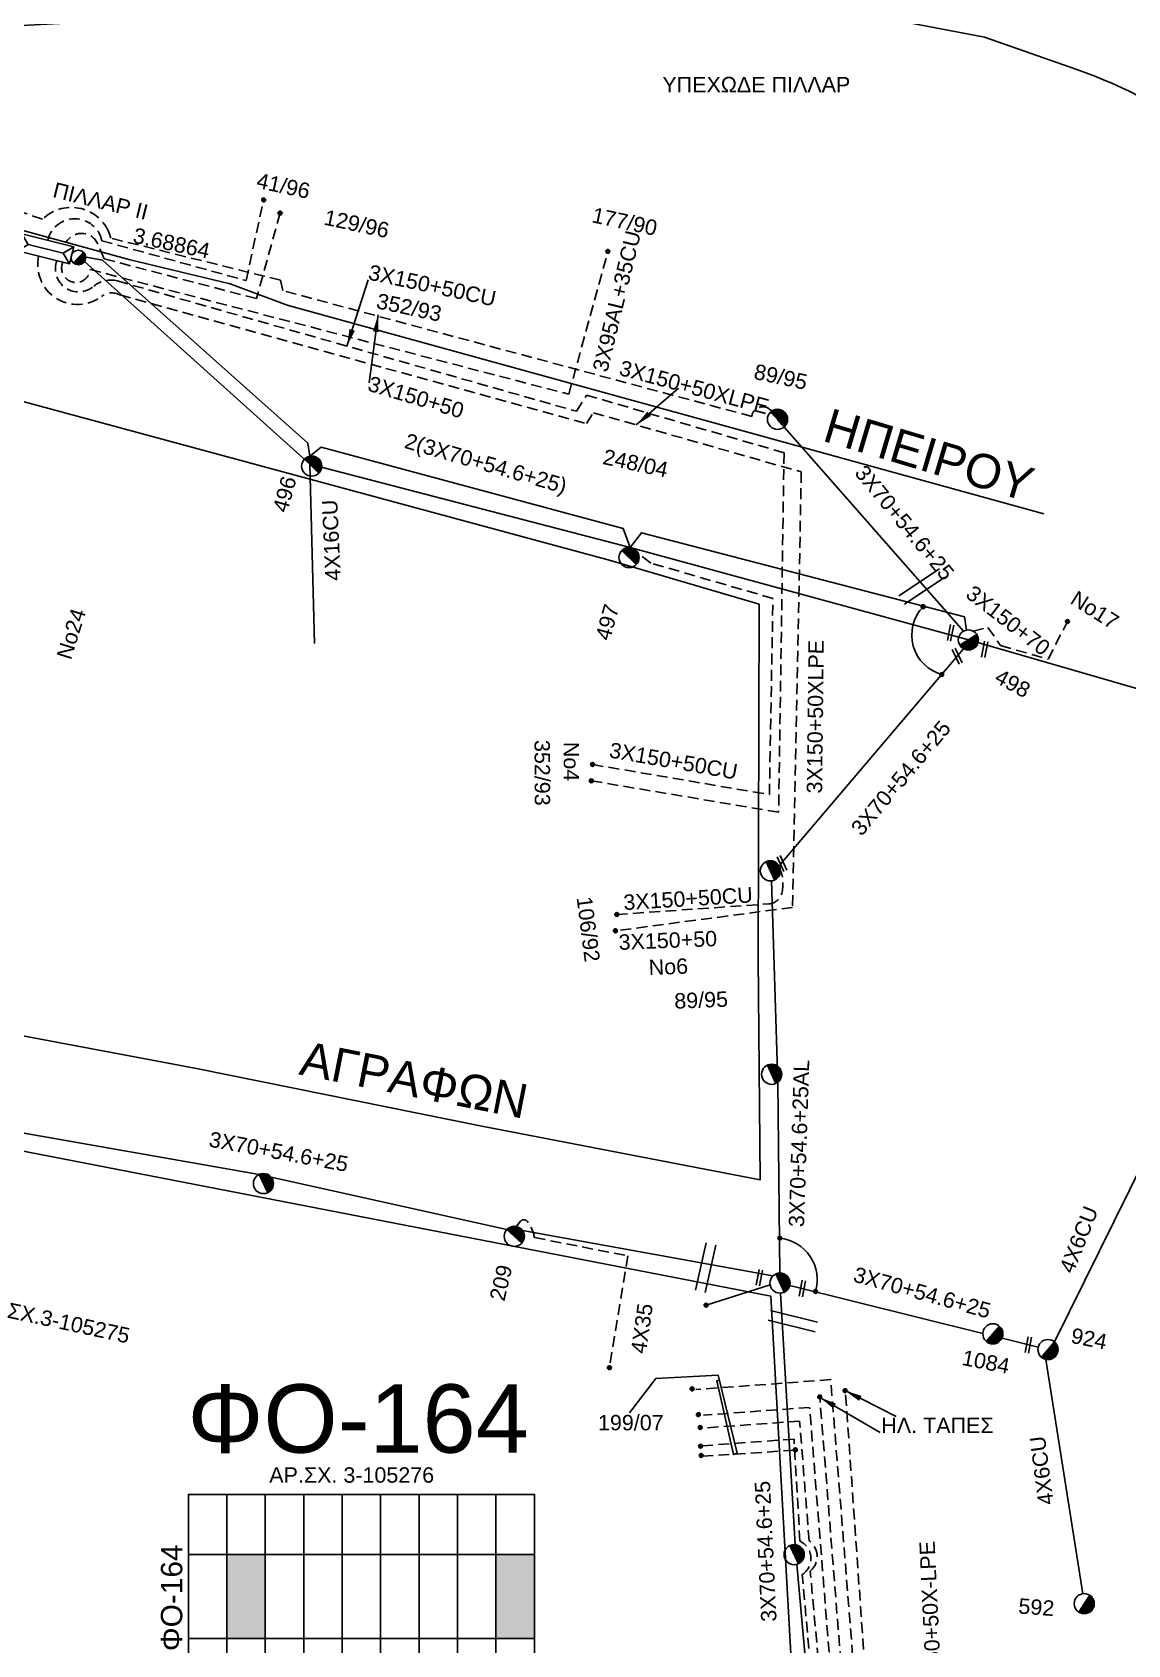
# Model space of a CAD drawing. Header units: millimetres. Extents: x 918 to 3138, y 719 to 1759.
# Drawn here: x 1838.7 to 1967, y 1277.4 to 1466.1 of the extents above; entities that cross this region are included whole.
import ezdxf
from ezdxf.enums import TextEntityAlignment as Align

# ---------------------------------------------------------------- set-up
doc = ezdxf.new("R2010")
doc.units = ezdxf.units.MM
doc.header["$LTSCALE"] = 0.5
doc.linetypes.add('DASHED', pattern=[19.05, 12.7, -6.35])
for name, color, linetype in [('Άγνωστα', 7, 'Continuous'), ('Ασφαλειοκιβώτια Χ.Τ 9 αναχωρήσεων', 7, 'Continuous'), ('Εναέρια παροχή ΧΤ 4x16', 7, 'SYN_LINE'), ('Επιγραφές - Σχήματα', 7, 'Continuous'), ('Καλώδια ΧΤ   3x150+50CU', 7, 'DASHED'), ('Καλώδια ΧΤ   3x150AL+50XLPE', 7, 'DASHED'), ('Καλώδια ΧΤ   4x6CU', 7, 'DASHED'), ('Μηχανική τομή', 7, 'Continuous'), ('Στύλος ΦΜ', 7, 'Continuous'), ('Στύλος ΦΜ @ 1', 7, 'Continuous'), ('Συνδέσεις', 7, 'Continuous'), ('Συνεστραμμένα ΧΤ   3x70+54.6+25 AL', 7, 'SYN_LINE'), ('Τομή', 7, 'Continuous'), ('Υποσταθμός εναέριος 2 στύλων', 7, 'Continuous'), ('Υποσταθμός πόλεως', 7, 'Continuous'), ('Υπόβαθρο ΔΕΗ', 7, 'Continuous')]:
    doc.layers.add(name, color=color, linetype=linetype)
doc.styles.add('arial', font='ARIAL.TTF')
doc.styles.get("Standard").update_dxf_attribs({"font": 'ARIAL.TTF'})
doc.linetypes.add('SYN_LINE', pattern='A,0.5,-0.0001,["/\\/\\/\\/",Standard,S=0.1,R=0,X=0,Y=-0.05],-0.25', length=0.7501)
doc.dimstyles.new('ISO-25', dxfattribs={"dimtxt": 2.5, "dimasz": 2.5, "dimexe": 1.25, "dimexo": 0.625, "dimtad": 1, "dimtxsty": 'Standard', "dimcen": 2.5, "dimadec": 0, "dimazin": 0, "dimtfac": 1, "dimtmove": 0, "dimatfit": 3, "dimfxl": 1, "dimarcsym": 0})

# ---------------------------------------------------------------- blocks, each defined once
blk = doc.blocks.new('ΜΗΧΑΝΙΚΗ ΤΟΜΗ')
at = {"layer": 'Μηχανική τομή', "ltscale": 40}
for p, q in [((-1.89, 0.78), (1.89, 0.78)), ((1.89, 0), (-1.89, 0))]:
    blk.add_line(p, q, dxfattribs=at)
blk = doc.blocks.new('ΤΟΜΗ')
at = {"layer": 'Τομή', "ltscale": 40}
for p, q in [((-5.68, 0), (5.68, 0)), ((5.68, -2.33), (-5.68, -2.33))]:
    blk.add_line(p, q, dxfattribs=at)
blk = doc.blocks.new('ΥΠΑΡΧΩΝ ΤΣΙΜΕΝΤΕΝΙΟΣ ΣΤΥΛΟΣ')
at = {"layer": 'Στύλος ΦΜ'}
blk.add_hatch(color=7, dxfattribs=at).paths.add_polyline_path([(-1.29, -2.28, 0.574793), (2.62, 0, 0.268822), (1.3, 2.27)])
at = {"layer": 'Στύλος ΦΜ', "color": 7}
blk.add_line((-1.29, -2.28), (1.3, 2.27), dxfattribs=at)
blk.add_circle((0, 0), 2.62, dxfattribs=at)
at = {"layer": 'Στύλος ΦΜ', "flags": 4}
for tag, p in [('ΑΡΙΘΜΟΣ', (-4.68, 8.05)), ('ΤΥΠΟΣ', (-4.91, 3.03))]:
    blk.add_attdef(tag, p, '', height=4, dxfattribs=at)
blk = doc.blocks.new('ΥΠΟΣΤΑΘΜΟΣ ΕΝΑΕΡΙΟΣ ΕΠΙ 2 ΣΤΥΛΩΝ')
at = {"layer": 'Υποσταθμός εναέριος 2 στύλων', "linetype": 'Continuous'}
for points in [[(-11.97, -2.11, 0.574793), (-8.45, -0.07, 0.268822), (-9.64, 1.98)], [(9.68, -2.15, 0.574793), (13.19, -0.1, 0.268822), (12.01, 1.95)]]:
    blk.add_hatch(color=256, dxfattribs=at).paths.add_polyline_path(points)
for p, q in [((-11.97, -2.11), (-9.64, 1.98)), ((9.68, -2.15), (12.01, 1.95))]:
    blk.add_line(p, q, dxfattribs=at)
for centre in [(-10.81, -0.07), (10.84, -0.1)]:
    blk.add_circle(centre, 2.36, dxfattribs=at)
at = {"layer": 'Υποσταθμός πόλεως', "linetype": 'Continuous', "ltscale": 40}
blk.add_lwpolyline([(-8.57, 2.82), (8.57, 2.82), (8.57, -2.82), (-8.57, -2.82)], close=True, dxfattribs=at)
for points in [[(-5.75, 0), (-8.57, 2.82)], [(-8.57, -2.82), (-5.75, 0)], [(-5.75, 0), (5.75, 0)], [(5.75, 0), (8.57, 2.82)], [(8.57, -2.82), (5.75, 0)]]:
    blk.add_lwpolyline(points, dxfattribs=at)
at = {"layer": 'Υποσταθμός εναέριος 2 στύλων', "ltscale": 40, "flags": 1}
for tag, p in [('ΜΕΤΑΣΧΗΜΑΤΙΣΜΟΣ', (14.09, 2.51)), ('ΙΣΧΥΣ', (14.07, -0.28)), ('ΑΡΙΘΜΟΣ', (14.19, -3))]:
    blk.add_attdef(tag, p, '', height=1.8, dxfattribs=at)
blk = doc.blocks.new('_ΣΥΝΔΕΣΗ')
at = {"layer": 'Συνδέσεις', "linetype": 'SYN_LINE', "ltscale": 40}
blk.add_hatch(color=256, dxfattribs=at).paths.add_polyline_path([(0.5, -0.01, 1), (-0.5, -0.01, 1)])
at = {"layer": 'Συνδέσεις'}
blk.add_circle((0, -0.01), 0.5, dxfattribs=at)
blk = doc.blocks.new('ΑΣΦΑΛΕΙΟΚΙΒΩΤΙΟ ΥΠΟΣΤΑΘΜΟΥ 9 ΑΝΑΧΩΡΗΣΕΩΝ')
at = {"layer": 'Ασφαλειοκιβώτια Χ.Τ 9 αναχωρήσεων', "ltscale": 40}
for p, q in [((-23.8, 40.36), (24.02, 40.36)), ((-9.72, 40.36), (-9.72, -40.64)), ((9.94, 40.36), (9.94, -40.64)), ((-23.8, 31.36), (24.02, 31.36)), ((-23.8, 22.36), (24.02, 22.36)), ((-23.8, 13.36), (24.02, 13.36)), ((-23.8, 4.36), (24.02, 4.36)), ((-23.8, -4.64), (24.02, -4.64)), ((-23.8, -13.64), (24.02, -13.64)), ((-23.8, -22.64), (24.02, -22.64)), ((-23.8, -31.64), (24.02, -31.64))]:
    blk.add_line(p, q, dxfattribs=at)
at = {"layer": 'Ασφαλειοκιβώτια Χ.Τ 9 αναχωρήσεων'}
blk.add_lwpolyline([(-23.8, -40.64), (24.02, -40.64), (24.02, 40.36), (-23.8, 40.36)], close=True, dxfattribs=at)
for s, p in [('1', (-18.54, 37.25)), ('2', (-18.39, 27.98)), ('3', (-18.45, 18.85)), ('4', (-17.96, 10.67)), ('5', (-19.3, 1.44)), ('6', (-18.25, -8.4)), ('7', (-19.23, -16.79)), ('8', (-18.84, -25.86)), ('9', (-19.09, -34.08))]:
    blk.add_text(s, height=3.6, rotation=270, dxfattribs=at).set_placement(p)
at = {"layer": 'Ασφαλειοκιβώτια Χ.Τ 9 αναχωρήσεων', "ltscale": 40}
for tag, height, p in [('ΟΝΟΜΑ', 5, (-0.16, 44.31)), ('ΚΕΙΜΕΝΟ 1', 2, (17.06, 35.59)), ('ΚΕΙΜΕΝΟ 2', 2, (17.06, 26.88)), ('ΚΕΙΜΕΝΟ 3', 2, (17.06, 17.69)), ('ΚΕΙΜΕΝΟ 4', 2, (17.06, 8.71)), ('ΚΕΙΜΕΝΟ 5', 2, (17.06, -0.13)), ('ΚΕΙΜΕΝΟ 6', 2, (17.06, -9.05)), ('ΚΕΙΜΕΝΟ 7', 2, (17.06, -18.13)), ('ΚΕΙΜΕΝΟ 8', 2, (17.06, -26.85)), ('ΚΕΙΜΕΝΟ 9', 2, (17.06, -35.99)), ('ΣΧ', 2, (-0.1, -42.64))]:
    blk.add_attdef(tag, text='', height=height, dxfattribs=at).set_placement(p, align=Align.MIDDLE_CENTER)

msp = doc.modelspace()

# ---------------------------------------------------------------- hatches: boundary and pattern name
at = {"layer": 'Επιγραφές - Σχήματα', "linetype": 'SYN_LINE', "ltscale": 0.2}
h = msp.add_hatch(color=151, dxfattribs=at)
h.dxf.hatch_style = 1
h.paths.add_polyline_path([(1866.04, 1287.92), (1861.54, 1287.92), (1861.54, 1278.09), (1866.04, 1278.09)])
h = msp.add_hatch(color=30, dxfattribs=at)
h.dxf.hatch_style = 1
h.paths.add_polyline_path([(1893.04, 1278.09), (1897.54, 1278.09), (1897.54, 1287.92), (1893.04, 1287.92)])

# ---------------------------------------------------------------- linework, layer by layer
at = {"layer": 'Άγνωστα', "color": 85, "linetype": 'DASHED', "ltscale": 0.2}
msp.add_lwpolyline([(1840.57, 1441.74, -0.803214), (1846.9, 1441.7), (1863.78, 1437.03), (1865.84, 1446.47)], format="xyb", dxfattribs=at)
at = {"layer": 'Άγνωστα', "color": 133, "linetype": 'DASHED', "ltscale": 0.2}
for points in [[(1839.96, 1444.22), (1837.12, 1445.17, 0.472826), (1834.81, 1443.72)], [(1925.43, 1421.81), (1925.36, 1421.77), (1925.05, 1422, 0.587405), (1923.01, 1421.13), (1868.1, 1435.85), (1867.82, 1437.07), (1847.95, 1442), (1847.67, 1442.81, 0.517031), (1839.96, 1444.22)]]:
    msp.add_lwpolyline(points, format="xyb", dxfattribs=at)
at = {"layer": 'Άγνωστα', "color": 173, "linetype": 'DASHED', "ltscale": 0.2}
msp.add_lwpolyline([(1867.77, 1444.94), (1864.99, 1434.92), (1847.16, 1439.58), (1846.42, 1441.3, 0.619335), (1842.73, 1441.52, 34.800576)], format="xyb", dxfattribs=at)
at = {"layer": 'Άγνωστα', "color": 2, "linetype": 'DASHED', "ltscale": 0.2}
msp.add_lwpolyline([(1845.54, 1438.32), (1901.57, 1423.73), (1906.15, 1440.44)], dxfattribs=at)
at = {"layer": 'Άγνωστα', "color": 6, "linetype": 'DASHED', "ltscale": 0.2}
msp.add_lwpolyline([(1948.92, 1396), (1950.65, 1396.44), (1950.65, 1396.44), (1952.12, 1394.31), (1957.71, 1392.73), (1959.99, 1397.19)], dxfattribs=at)
at = {"layer": 'Άγνωστα', "color": 5, "linetype": 'DASHED', "ltscale": 0.2}
msp.add_lwpolyline([(1927.77, 1363.67), (1907.03, 1360.93)], dxfattribs=at)
at = {"layer": 'Άγνωστα', "color": 2, "linetype": 'DASHED', "ltscale": 0.2}
msp.add_lwpolyline([(1895.46, 1326.32), (1895.88, 1326.9, -0.499087), (1896.72, 1326.91, -0.118538), (1897.55, 1325.03), (1908.49, 1322.89), (1906.33, 1309.8)], format="xyb", dxfattribs=at)
msp.add_arc((1843.87, 1438.49), 1.68, 156.1777, 354.0749, dxfattribs=at)
at = {"layer": 'Εναέρια παροχή ΧΤ 4x16', "color": 7, "linetype": 'SYN_LINE', "ltscale": 20}
msp.add_line((1871.25, 1415.54), (1871.8, 1394.54), dxfattribs=at)
at = {"layer": 'Επιγραφές - Σχήματα', "color": 1}
msp.add_line((1846.96, 1439.4), (1844.87, 1439.8), dxfattribs=at)
at = {"layer": 'Επιγραφές - Σχήματα', "ltscale": 0.2}
msp.add_lwpolyline([(1908.67, 1304.5), (1911.78, 1308.55), (1919.07, 1308.91), (1921.28, 1299.8), (1920.87, 1299.63), (1918.9, 1308.28), (1919.2, 1308.35)], dxfattribs=at)
for centre, radius, start, end in [((1946.53, 1395.55), 4.8, 136.3061, 255.3844), ((1925.8, 1320.1), 4.87, 343.4743, 84.4329)]:
    msp.add_arc(centre, radius, start, end, dxfattribs=at)
at = {"layer": 'Καλώδια ΧΤ   3x150+50CU', "color": 30, "linetype": 'DASHED', "ltscale": 0.2}
msp.add_lwpolyline([(1841.62, 1439.35, 0.776868), (1845.95, 1436.38, -0.240296), (1848.71, 1436.99), (1902.49, 1421.73), (1903.64, 1423.63), (1926.78, 1416.87), (1926.14, 1374.81), (1904.21, 1378.48)], format="xyb", dxfattribs=at)
at = {"layer": 'Καλώδια ΧΤ   3x150+50CU', "color": 6, "ltscale": 0.2}
for points in [[(1925.06, 1376.87), (1925.48, 1399.82), (1911.17, 1403.97), (1909.84, 1405.01)], [(1904.36, 1380.39), (1925.06, 1376.87)]]:
    msp.add_lwpolyline(points, dxfattribs=at)
at = {"layer": 'Καλώδια ΧΤ   3x150+50CU', "color": 1, "ltscale": 0.2}
msp.add_lwpolyline([(1907.19, 1362.84), (1925.01, 1364.08, 0.324958), (1926.52, 1365.33, 0.153091), (1926.36, 1368.02, 18.870687)], format="xyb", dxfattribs=at)
at = {"layer": 'Καλώδια ΧΤ   3x150AL+50XLPE', "color": 7, "linetype": 'DASHED', "ltscale": 0.2}
msp.add_line((1927.97, 1300.13), (1917.01, 1299.44), dxfattribs=at)
at = {"layer": 'Καλώδια ΧΤ   3x150AL+50XLPE', "color": 5, "linetype": 'DASHED', "ltscale": 0.2}
msp.add_lwpolyline([(1839.5, 1439.89, 0.695553), (1846.86, 1435.17, -0.302296), (1849.01, 1435.35), (1880.15, 1426.76), (1903.64, 1420.3), (1904.45, 1421.56), (1928.8, 1414.64), (1927.77, 1363.67)], format="xyb", dxfattribs=at)
at = {"layer": 'Καλώδια ΧΤ   3x150AL+50XLPE', "color": 7, "linetype": 'DASHED', "ltscale": 0.2}
for points in [[(1923.62, 1260.22), (1936.02, 1260.91), (1932.24, 1308.4), (1916.44, 1307.24)], [(1923.55, 1261.44), (1934.49, 1262.04), (1930.96, 1306.38)], [(1923.69, 1258.98), (1937.29, 1259.73), (1933.96, 1307)], [(1923.48, 1262.67), (1933.11, 1263.2), (1929.77, 1305.15), (1917.34, 1304.24)], [(1929.72, 1289.52), (1928.6, 1303.55), (1916.97, 1302.71)], [(1928.64, 1289.49), (1927.95, 1301.45), (1917, 1300.64)], [(1922.95, 1265.1), (1930.71, 1265.54), (1928.91, 1285.59)], [(1923.41, 1263.9), (1931.79, 1264.36), (1929.85, 1286)]]:
    msp.add_lwpolyline(points, dxfattribs=at)
for centre, radius, start, end in [((1927.68, 1287.47), 2.25, 303.308, 64.5481), ((1928.42, 1287.71), 2.23, 310.0069, 54.3209)]:
    msp.add_arc(centre, radius, start, end, dxfattribs=at)
at = {"layer": 'Καλώδια ΧΤ   4x6CU', "color": 1, "linetype": 'SYN_LINE', "ltscale": 20}
for points in [[(1958.45, 1312.81), (1968.97, 1334.11)], [(1957.45, 1310.76), (1961.75, 1283.34)]]:
    msp.add_lwpolyline(points, dxfattribs=at)
at = {"layer": 'Συνεστραμμένα ΧΤ   3x70+54.6+25 AL', "color": 6, "ltscale": 20}
msp.add_lwpolyline([(1844.88, 1439.27), (1871.25, 1415.54), (1908.76, 1405.79), (1948.36, 1394.97), (1988.3, 1383.44)], dxfattribs=at)
at = {"layer": 'Συνεστραμμένα ΧΤ   3x70+54.6+25 AL', "color": 1, "ltscale": 20}
for points in [[(1846.96, 1439.4), (1871, 1418), (1871.26, 1416.48), (1872.56, 1417.52), (1907.93, 1408), (1908.76, 1405.79), (1910.07, 1407.51), (1947.91, 1397.68), (1948.16, 1396.13)], [(1947.8, 1393.93), (1926.37, 1368.72)], [(1925.32, 1366.78), (1926.04, 1343.19), (1926.28, 1320.88)], [(1927.44, 1319.41), (1950.05, 1313.8)], [(1951.05, 1313.56), (1956.54, 1312.2)]]:
    msp.add_lwpolyline(points, dxfattribs=at)
at = {"layer": 'Συνεστραμμένα ΧΤ   3x70+54.6+25 AL', "color": 133, "ltscale": 20}
msp.add_lwpolyline([(1947.79, 1396), (1926.01, 1420.79)], dxfattribs=at)
at = {"layer": 'Συνεστραμμένα ΧΤ   3x70+54.6+25 AL', "color": 2, "ltscale": 20}
for points in [[(1834.63, 1337.8), (1865.33, 1332.42), (1894.33, 1325.97)], [(1925.48, 1320.55), (1896.14, 1325.87)]]:
    msp.add_lwpolyline(points, dxfattribs=at)
at = {"layer": 'Συνεστραμμένα ΧΤ   3x70+54.6+25 AL', "color": 2, "ltscale": 10}
msp.add_lwpolyline([(1925.14, 1319.49), (1917.65, 1317.11)], dxfattribs=at)
at = {"layer": 'Συνεστραμμένα ΧΤ   3x70+54.6+25 AL', "color": 151, "linetype": 'SYN_LINE', "ltscale": 20}
for points in [[(1928.07, 1289.1), (1926.36, 1318.53)], [(1928.27, 1286.79), (1931.5, 1250.74)]]:
    msp.add_lwpolyline(points, dxfattribs=at)
at = {"layer": 'Υπόβαθρο ΔΕΗ'}
for points in [[(1083.76, 1739.45), (1086.89, 1727.54, 0.063346), (1093.54, 1711.08, 0.000157), (1102.76, 1694.6, 0.111186), (1109.13, 1687.52), (1117.47, 1679.79, 0.107355), (1133.55, 1670.29), (1168.19, 1658.17), (1218.08, 1642.57), (1408.75, 1582.17), (1581.66, 1527.54), (1734.46, 1479.26), (1769.94, 1467.93, 0.106038), (1800.84, 1464.9), (1845.53, 1467.31), (1880.9, 1470.08), (1911.78, 1470.81), (1931.2, 1469.14), (1950.24, 1465.51), (1961.06, 1461.72, -0.07415), (1976.83, 1453.42, 0.043078)], [(1957.19, 1409.74), (1868.61, 1434.14), (1861.92, 1436.64), (1850.23, 1439.47), (1833.21, 1444.12), (1825.66, 1445.93), (1822.69, 1446.99), (1813.94, 1446.99), (1804.88, 1447.81), (1754.78, 1448.65, 0.149123), (1754.15, 1448.64, 0.185633), (1737.46, 1437.02), (1732.08, 1430.29), (1721.82, 1416.12), (1706.28, 1396.52), (1677.06, 1362.62)], [(1785.93, 1201.56), (1811.11, 1340.29), (1925.22, 1318.17), (1934.99, 1143.78), (1935.09, 1142.59, -0.616311), (1931.88, 1140.64), (1833.11, 1182.02), (1785.93, 1201.56)]]:
    msp.add_lwpolyline(points, format="xyb", dxfattribs=at)
msp.add_lwpolyline([(1923.88, 1399.17), (1923.76, 1357.71), (1923.97, 1331.78), (1891.39, 1338.07), (1858, 1344.81), (1825.6, 1350.91), (1813.68, 1352.64), (1822.48, 1401.17), (1827.4, 1425.63), (1906.44, 1404.27), (1923.88, 1399.17)], dxfattribs=at)

# ---------------------------------------------------------------- block references
at = {"layer": 'Ασφαλειοκιβώτια Χ.Τ 9 αναχωρήσεων', "xscale": 0.5, "yscale": 0.5, "zscale": 0.5, "rotation": 89.99999999999967}
msp.add_blockref('ΑΣΦΑΛΕΙΟΚΙΒΩΤΙΟ ΥΠΟΣΤΑΘΜΟΥ 9 ΑΝΑΧΩΡΗΣΕΩΝ', (1877.22, 1282.95), dxfattribs=at).add_auto_attribs({'ΟΝΟΜΑ': 'ΦΟ-164'})
at = {"layer": 'Μηχανική τομή'}
for p, xscale, yscale, zscale, rotation in [((1946.08, 1395.84), 0.4999999999999997, 0.4999999999999997, 0.4999999999999997, 259.0848520262939), ((1950.08, 1393.9), 0.4999999999999997, 0.4999999999999997, 0.4999999999999997, 259.0848520262939), ((1947.23, 1393.15), 0.4999999999999994, 0.4999999999999994, 0.4999999999999994, 115.1929656282743), ((1926.72, 1368.89), 0.4999999999999994, 0.4999999999999994, 0.4999999999999994, 115.1929656282743), ((1923.69, 1320.37), 0.4999999999999997, 0.4999999999999997, 0.4999999999999997, 259.0848520262939), ((1928.73, 1319.11), 0.4999999999999997, 0.4999999999999997, 0.4999999999999997, 259.0848520262939), ((1955.19, 1312.5), 0.4999999999999997, 0.4999999999999997, 0.4999999999999997, 259.0848520262939)]:
    msp.add_blockref('ΜΗΧΑΝΙΚΗ ΤΟΜΗ', p, dxfattribs=dict(at, xscale=xscale, yscale=yscale, zscale=zscale, rotation=rotation))
at = {"layer": 'Στύλος ΦΜ @ 1', "ltscale": 40, "xscale": 0.449999999999818, "yscale": 0.449999999999818, "zscale": 0.449999999999818}
for p, rotation in [((1926.01, 1420.79), 74.6176723815146), ((1925.18, 1367.95), 54.47013478148382), ((1925.33, 1344.14), 54.47013478148382), ((1865.82, 1331.35), 54.47013478148382), ((1926.3, 1319.7), 54.47013478148382), ((1927.96, 1287.92), 54.47013478148382)]:
    msp.add_blockref('ΥΠΑΡΧΩΝ ΤΣΙΜΕΝΤΕΝΙΟΣ ΣΤΥΛΟΣ', p, dxfattribs=dict(at, rotation=rotation))
at = {"layer": 'Στύλος ΦΜ @ 1', "ltscale": 40}
ref = msp.add_blockref('ΥΠΑΡΧΩΝ ΤΣΙΜΕΝΤΕΝΙΟΣ ΣΤΥΛΟΣ', (1871.47, 1415.32), dxfattribs=dict(at, xscale=0.449999999999818, yscale=0.449999999999818, zscale=0.449999999999818, rotation=74.6176723815146))
ref.add_attrib('ΤΥΠΟΣ', '496', (1868.6, 1409.77), dxfattribs={"layer": 'Στύλος ΦΜ', "height": 1.8, "rotation": 74.6177, "flags": 4})
ref = msp.add_blockref('ΥΠΑΡΧΩΝ ΤΣΙΜΕΝΤΕΝΙΟΣ ΣΤΥΛΟΣ', (1908.63, 1404.62), dxfattribs=dict(at, xscale=0.449999999999818, yscale=0.449999999999818, zscale=0.449999999999818, rotation=74.6176723815146))
ref.add_attrib('ΤΥΠΟΣ', '497', (1906.38, 1394.79), dxfattribs={"layer": 'Στύλος ΦΜ', "height": 1.8, "rotation": 74.6177, "flags": 4})
ref = msp.add_blockref('ΥΠΑΡΧΩΝ ΤΣΙΜΕΝΤΕΝΙΟΣ ΣΤΥΛΟΣ', (1948.36, 1394.97), dxfattribs=dict(at, xscale=0.449999999999818, yscale=0.449999999999818, zscale=0.449999999999818, rotation=331.698606797676))
ref.add_attrib('ΤΥΠΟΣ', '498', (1951.28, 1390.1), dxfattribs={"layer": 'Στύλος ΦΜ', "height": 1.8, "rotation": 331.6986, "flags": 4})
ref = msp.add_blockref('ΥΠΑΡΧΩΝ ΤΣΙΜΕΝΤΕΝΙΟΣ ΣΤΥΛΟΣ', (1895.19, 1325.17), dxfattribs=dict(at, xscale=0.449999999999818, yscale=0.449999999999818, zscale=0.449999999999818, rotation=76.84003593627382))
ref.add_attrib('ΤΥΠΟΣ', '209', (1894.02, 1317.49), dxfattribs={"layer": 'Στύλος ΦΜ', "height": 1.8, "rotation": 76.84, "flags": 4})
ref = msp.add_blockref('ΥΠΑΡΧΩΝ ΤΣΙΜΕΝΤΕΝΙΟΣ ΣΤΥΛΟΣ', (1951.23, 1313.76), dxfattribs=dict(at, xscale=0.4499999999998178, yscale=0.4499999999998178, zscale=0.4499999999998178, rotation=348.8830291652558))
ref.add_attrib('ΤΥΠΟΣ', '1084', (1947.5, 1310.14), dxfattribs={"layer": 'Στύλος ΦΜ', "height": 1.8, "rotation": 348.883, "flags": 4})
ref = msp.add_blockref('ΥΠΑΡΧΩΝ ΤΣΙΜΕΝΤΕΝΙΟΣ ΣΤΥΛΟΣ', (1957.68, 1311.92), dxfattribs=dict(at, xscale=0.4499999999998178, yscale=0.4499999999998178, zscale=0.4499999999998178, rotation=348.8830291652558))
ref.add_attrib('ΤΥΠΟΣ', '924', (1960.26, 1312.72), dxfattribs={"layer": 'Στύλος ΦΜ', "height": 1.8, "rotation": 348.883, "flags": 4})
ref = msp.add_blockref('ΥΠΑΡΧΩΝ ΤΣΙΜΕΝΤΕΝΙΟΣ ΣΤΥΛΟΣ', (1961.93, 1282.18), dxfattribs=dict(at, xscale=0.4499999999998179, yscale=0.4499999999998179, zscale=0.4499999999998179, rotation=355.8434587190666))
ref.add_attrib('ΤΥΠΟΣ', '592', (1954.17, 1281.03), dxfattribs={"layer": 'Στύλος ΦΜ', "height": 1.8, "rotation": 355.8435, "flags": 4})
at = {"layer": 'Συνδέσεις'}
for p, xscale, yscale, zscale in [((1865.84, 1446.47), 0.4500000000000455, 0.4500000000000455, 0.4500000000000455), ((1867.77, 1444.94), 0.4500000000000455, 0.4500000000000455, 0.4500000000000455), ((1906.15, 1440.45), 0.4500000000000455, 0.4500000000000455, 0.4500000000000455), ((1943.06, 1398.87), 0.4500000000002728, 0.4500000000002728, 0.4500000000002728), ((1959.96, 1397.13), 0.4500000000000455, 0.4500000000000455, 0.4500000000000455), ((1945.24, 1390.93), 0.4500000000002728, 0.4500000000002728, 0.4500000000002728), ((1904.36, 1380.4), 0.4500000000000455, 0.4500000000000455, 0.4500000000000455), ((1904.21, 1378.48), 0.4500000000000455, 0.4500000000000455, 0.4500000000000455), ((1907.19, 1362.84), 0.4500000000000455, 0.4500000000000455, 0.4500000000000455), ((1907.03, 1360.94), 0.4500000000000455, 0.4500000000000455, 0.4500000000000455), ((1926.28, 1324.96), 0.4500000000000455, 0.4500000000000455, 0.4500000000000455), ((1917.65, 1317.12), 0.4500000000000455, 0.4500000000000455, 0.4500000000000455), ((1930.47, 1318.72), 0.4500000000000455, 0.4500000000000455, 0.4500000000000455), ((1906.33, 1309.8), 0.4500000000000455, 0.4500000000000455, 0.4500000000000455), ((1916.01, 1307.32), 0.4500000000000455, 0.4500000000000455, 0.4500000000000455), ((1930.96, 1306.38), 0.4500000000000455, 0.4500000000000455, 0.4500000000000455), ((1933.92, 1307.12), 0.4500000000000455, 0.4500000000000455, 0.4500000000000455), ((1916.75, 1304.31), 0.4500000000000455, 0.4500000000000455, 0.4500000000000455), ((1916.97, 1302.81), 0.4500000000000455, 0.4500000000000455, 0.4500000000000455), ((1917, 1300.62), 0.4500000000000455, 0.4500000000000455, 0.4500000000000455), ((1928.1, 1300.19), 0.4500000000000455, 0.4500000000000455, 0.4500000000000455), ((1917.07, 1299.52), 0.4500000000000455, 0.4500000000000455, 0.4500000000000455)]:
    msp.add_blockref('_ΣΥΝΔΕΣΗ', p, dxfattribs=dict(at, xscale=xscale, yscale=yscale, zscale=zscale))
at = {"layer": 'Τομή'}
for p, xscale, yscale, zscale, rotation in [((1942.6, 1401.71), 0.4999999999999999, 0.4999999999999999, 0.4999999999999999, 33.5483608789946), ((1917.02, 1321.64), 0.4999999999999999, 0.4999999999999999, 0.4999999999999999, 77.30378890074378), ((1927.95, 1315.82), 0.4999999999999998, 0.4999999999999998, 0.4999999999999998, 346.229405732362)]:
    msp.add_blockref('ΤΟΜΗ', p, dxfattribs=dict(at, xscale=xscale, yscale=yscale, zscale=zscale, rotation=rotation))
at = {"layer": 'Υποσταθμός εναέριος 2 στύλων', "xscale": 0.3657859454958055, "yscale": 0.3657859454958055, "zscale": 0.3657859454958055, "rotation": 345.8051852779245}
msp.add_blockref('ΥΠΟΣΤΑΘΜΟΣ ΕΝΑΕΡΙΟΣ ΕΠΙ 2 ΣΤΥΛΩΝ', (1840.32, 1440.74), dxfattribs=at)

# ---------------------------------------------------------------- texts
at = {"layer": 'Άγνωστα', "ltscale": 40, "char_height": 1.8, "width": 17.1868, "attachment_point": 1, "style": 'arial'}
for s, insert, rotation in [('3X95AL+35CU', (1904.33, 1426.64), 76.4116), ('3X150+50', (1878.42, 1425.91), 343.312), ('3X150+70', (1949.01, 1401.5), 322.2456), ('3X150+50', (1907.37, 1360.49), 2.2487), ('4X35', (1908.81, 1311.62), 81.702)]:
    msp.add_mtext(s, dxfattribs=dict(at, insert=insert, rotation=rotation))
at = {"layer": 'Εναέρια παροχή ΧΤ 4x16', "color": 7, "linetype": 'Continuous', "ltscale": 0.2, "insert": (1873.08, 1401.85), "char_height": 1.8, "attachment_point": 1, "rotation": 92.5348}
msp.add_mtext_dynamic_manual_height_columns('4X16CU', width=14.135, gutter_width=12.5, heights=[0], dxfattribs=at)
at = {"layer": 'Επιγραφές - Σχήματα', "color": 1, "ltscale": 0.2, "insert": (1912.53, 1460.87), "char_height": 1.8, "width": 22.9027, "attachment_point": 1}
msp.add_mtext('ΥΠΕΧΩΔΕ ΠΙΛΛΑΡ', dxfattribs=at)
at = {"layer": 'Επιγραφές - Σχήματα', "ltscale": 40, "char_height": 1.8, "attachment_point": 1, "style": 'arial'}
for s, insert, width, rotation in [('41/96', (1865.27, 1449.67), 17.1868, 347.8948), ('129/96', (1873.17, 1445.36), 17.1868, 347.8948), ('177/90', (1904.55, 1445.63), 17.1868, 347.8948), ('3.68864', (1850.81, 1443.25), 17.1868, 347.8948), ('352/93', (1879.31, 1435.58), 17.1868, 347.8948), ('89/95', (1923.5, 1427.31), 17.1868, 347.8948), ('248/04', (1905.82, 1417.34), 17.1868, 347.8948), ('Νο17', (1961.11, 1400.84), 17.1868, 327.6366), ('Νο24', (1841.55, 1393.09), 17.1868, 72.5795), ('352/93', (1899.36, 1383.27), 17.1868, 270.2105), ('Νο4', (1902.77, 1383.05), 17.1868, 270.2105), ('106/92', (1904.27, 1365.04), 17.1868, 277.2549), ('Νο6', (1910.89, 1357.54), 17.1868, 2.2487), ('89/95', (1913.89, 1353.61), 17.1868, 2.2487), ('ΣX.3-105275', (1836.09, 1317.44), 17.1868, 347.8948), ('199/07', (1904.99, 1304.27), 9.5489, 359.9853)]:
    msp.add_mtext(s, dxfattribs=dict(at, insert=insert, width=width, rotation=rotation))
at = {"layer": 'Επιγραφές - Σχήματα', "insert": (1841.47, 1448.57), "char_height": 1.8, "width": 15.3774, "attachment_point": 1, "rotation": 346.1977}
msp.add_mtext('ΠΙΛΛΑΡ ΙΙ', dxfattribs=at)
at = {"layer": 'Επιγραφές - Σχήματα', "char_height": 4, "width": 90.8081, "attachment_point": 1, "style": 'arial'}
for s, insert, rotation in [('ΗΠΕΙΡΟΥ', (1932.27, 1422.15), 343.375), ('ΑΓΡΑΦΩΝ', (1870.64, 1348.06), 348.8451)]:
    msp.add_mtext(s, dxfattribs=dict(at, insert=insert, rotation=rotation))
at = {"layer": 'Επιγραφές - Σχήματα', "ltscale": 40, "insert": (1856.91, 1307.85), "char_height": 8, "attachment_point": 1, "style": 'arial'}
msp.add_mtext('ΦO-164', dxfattribs=at)
at = {"layer": 'Επιγραφές - Σχήματα', "color": 173, "linetype": 'SYN_LINE', "ltscale": 0.2, "insert": (1938.17, 1303.95), "char_height": 1.8, "attachment_point": 1}
msp.add_mtext_dynamic_manual_height_columns('{\\C7;ΗΛ. ΤΑΠΕΣ}', width=13.168, gutter_width=12.5, heights=[0], dxfattribs=at)
at = {"layer": 'Επιγραφές - Σχήματα', "color": 7, "linetype": 'SYN_LINE', "ltscale": 0.2, "insert": (1866.5, 1298.14), "char_height": 1.8, "attachment_point": 1}
msp.add_mtext_dynamic_manual_height_columns('ΑΡ.ΣΧ. 3-105276', width=31.5134, gutter_width=12.5, heights=[0], dxfattribs=at)
at = {"layer": 'Καλώδια ΧΤ   3x150+50CU', "ltscale": 0.2, "char_height": 1.8, "width": 17.1868, "attachment_point": 1, "style": 'arial'}
for insert, rotation in [((1878.37, 1438.93), 347.8948), ((1906.52, 1383.01), 350.0812), ((1907.91, 1365.15), 3.4315)]:
    msp.add_mtext('3X150+50CU', dxfattribs=dict(at, insert=insert, rotation=rotation))
at = {"layer": 'Καλώδια ΧΤ   3x150AL+50XLPE', "ltscale": 40, "char_height": 1.8, "width": 17.1868, "attachment_point": 1, "style": 'arial'}
for insert, rotation in [((1907.81, 1427.75), 344.9653), ((1929.43, 1377.02), 89.3372)]:
    msp.add_mtext('3X150+50XLPE', dxfattribs=dict(at, insert=insert, rotation=rotation))
at = {"layer": 'Καλώδια ΧΤ   4x6CU', "ltscale": 40, "char_height": 1.8, "width": 17.1868, "attachment_point": 1, "style": 'arial'}
for insert, rotation in [((1958.95, 1321.36), 68.3761), ((1956.58, 1293.62), 97.5181)]:
    msp.add_mtext('4X6CU', dxfattribs=dict(at, insert=insert, rotation=rotation))
at = {"layer": 'Συνεστραμμένα ΧΤ   3x70+54.6+25 AL', "ltscale": 40, "char_height": 1.8, "width": 17.1868, "attachment_point": 1, "style": 'arial'}
for s, insert, rotation in [('2(3X70+54.6+25)', (1882.71, 1419.2), 343.9817), ('3X70+54.6+25', (1936.33, 1415.63), 309.6168), ('3X70+54.6+25', (1934.47, 1373.07), 50.0912), ('3X70+54.6+25', (1859.66, 1337.46), 349.5915), ('3X70+54.6+25', (1935.24, 1321.65), 344.6319), ('3X70+54.6+25', (1924.11, 1280.02), 92.7108), ('6.3x150+50X-LPE', (1943.58, 1269.02), 92.7108)]:
    msp.add_mtext(s, dxfattribs=dict(at, insert=insert, rotation=rotation))
at = {"layer": 'Συνεστραμμένα ΧΤ   3x70+54.6+25 AL', "ltscale": 20, "insert": (1927.32, 1326.29), "char_height": 1.8, "width": 17.1868, "attachment_point": 1, "rotation": 88.1873, "style": 'arial'}
msp.add_mtext('3X70+54.6+25AL', dxfattribs=at)

# ---------------------------------------------------------------- leaders
at = {"layer": 'Επιγραφές - Σχήματα', "ltscale": 40}
for points in [[(1875.6, 1429.36), (1878.07, 1437.13)], [(1879.24, 1433.03), (1878.18, 1425.07)], [(1909.48, 1420.13), (1914.41, 1424.42)], [(1930.97, 1306.32), (1938.03, 1302.2)], [(1933.92, 1307.11), (1939.91, 1304.09)]]:
    msp.add_leader(points, dimstyle='ISO-25', override={"dimasz": 2, "dimtad": 0}, dxfattribs=at)

doc.saveas('drawing.dxf')
